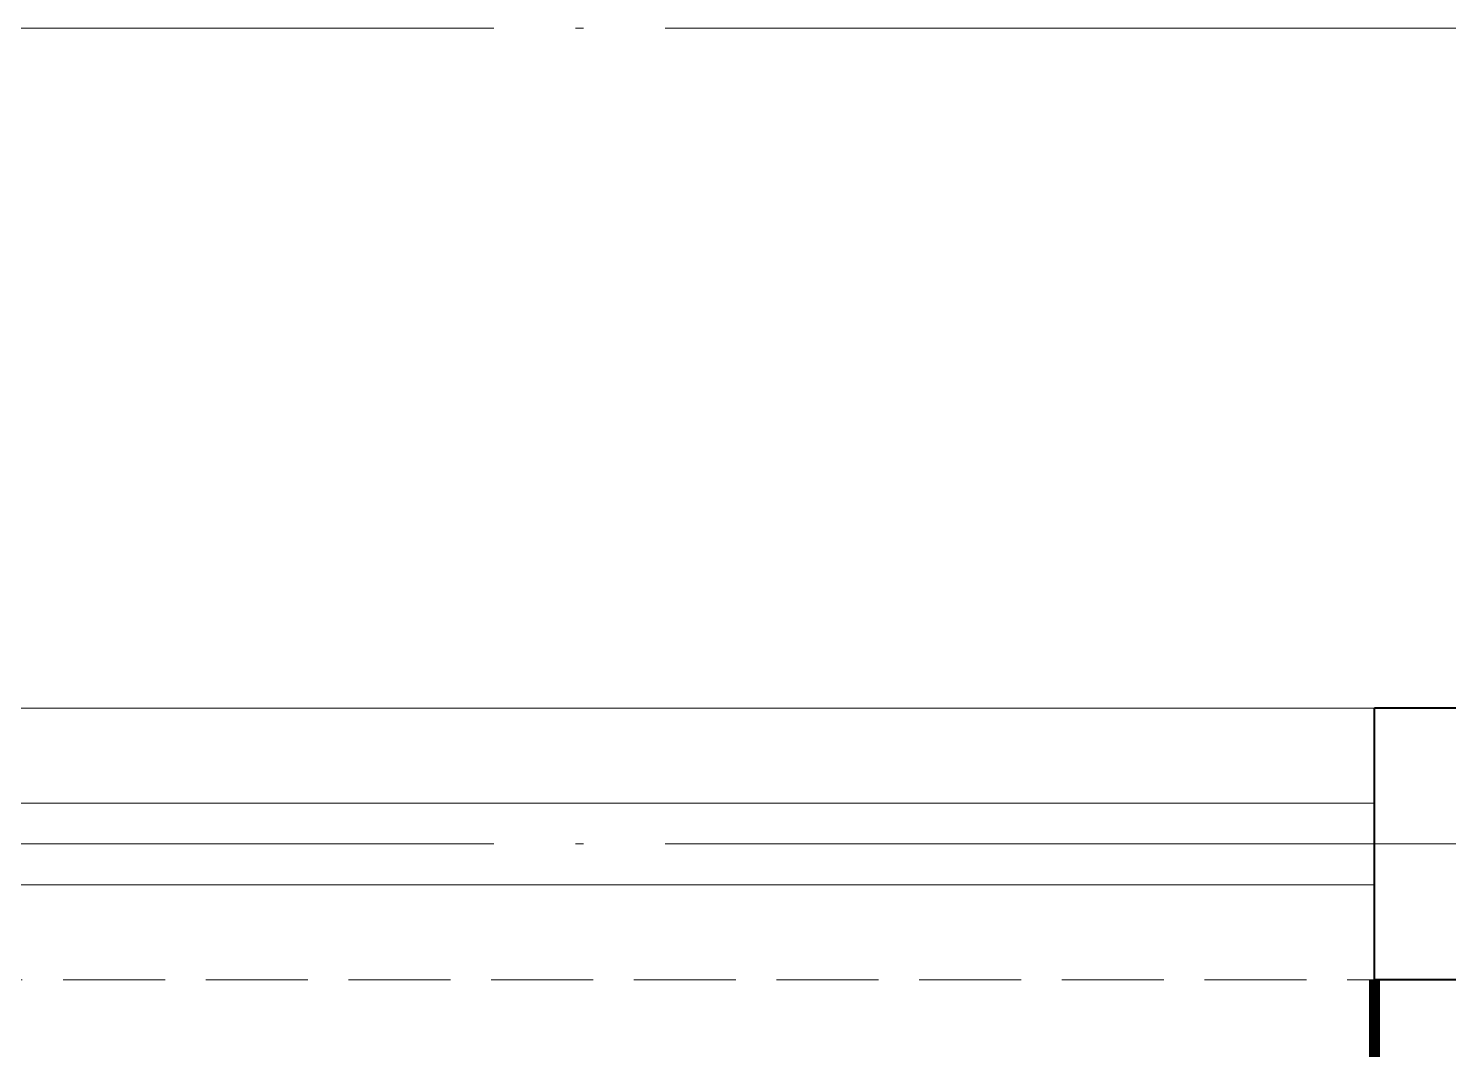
# Model space of a CAD drawing. Extents: x 27938 to 650306, y -92720 to 1524912.
# Drawn here: x 308126 to 309171, y 364172 to 364924 of the extents above; entities that cross this region are included whole.
import ezdxf

# ---------------------------------------------------------------- set-up
doc = ezdxf.new("R2010")
doc.units = 0
doc.header["$LTSCALE"] = 1000
doc.header["$MEASUREMENT"] = 0
doc.linetypes.add('DASH', pattern=[0.35, 0.25, -0.1])
doc.linetypes.add('DOTE', pattern=[2.42, 2, -0.2, 0.02, -0.2])
for name, color, linetype, lineweight in [('DOTE', 19, 'DOTE', 9), ('WALL', 9, 'Continuous', 40), ('平面-栏杆', 135, 'Continuous', 15), ('平面-看线', 45, 'Continuous', 15)]:
    doc.layers.add(name, color=color, linetype=linetype, lineweight=lineweight)

# ---------------------------------------------------------------- blocks, each defined once
blk = doc.blocks.new('FGDGDRGSDGDG')
at = {"layer": 'DOTE', "linetype": 'DOTE', "ltscale": 0.3}
for p, q in [((488182.5, 516548.5), (546982.5, 516548.5)), ((488182.5, 515948.5), (546982.5, 515948.5))]:
    blk.add_line(p, q, dxfattribs=at)

msp = doc.modelspace()

# ---------------------------------------------------------------- linework, layer by layer
at = {"color": 8, "const_width": 8}
msp.add_lwpolyline([(309116.6, 364223.7), (309116.6, 364073.7), (309416.6, 364073.7), (309416.6, 364223.7)], dxfattribs=at)
at = {"layer": 'WALL', "color": 8}
for p, q in [((309216.6, 364423.7), (309116.6, 364423.7)), ((309116.6, 364223.7), (309116.6, 364423.7)), ((309316.6, 364223.7), (309116.6, 364223.7))]:
    msp.add_line(p, q, dxfattribs=at)
at = {"layer": '平面-栏杆', "color": 8}
for p, q in [((303216.6, 364353.7), (309116.6, 364353.7)), ((303216.6, 364293.7), (309116.6, 364293.7))]:
    msp.add_line(p, q, dxfattribs=at)
at = {"layer": '平面-看线', "color": 8}
msp.add_line((303216.6, 364423.7), (309116.6, 364423.7), dxfattribs=at)
at = {"layer": '平面-看线', "color": 8, "linetype": 'DASH', "ltscale": 0.3}
msp.add_line((303216.6, 364223.7), (309116.6, 364223.7), dxfattribs=at)

# ---------------------------------------------------------------- block references
msp.add_blockref('FGDGDRGSDGDG', (-218065.9, -151624.7))

doc.saveas('drawing.dxf')
